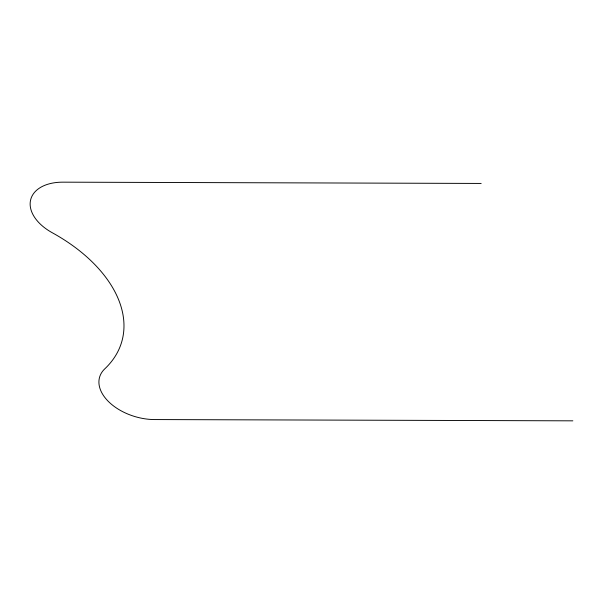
<?xml version="1.0" encoding="UTF-8"?>
<svg xmlns="http://www.w3.org/2000/svg" width="603" height="603" viewBox="0 0 603 603"><rect width="100%" height="100%" fill="white"/><g stroke="black" fill="none" stroke-linecap="round" stroke-linejoin="round"><path stroke-width="0.9" d="M481.164 183.44L62.878 182.166A45.331 27.911 16.4 0 0 30.519 200.369A45.331 27.911 16.4 0 0 52.257 232.735A146.989 90.495 16.4 0 1 104.816 368.817A45.331 27.911 16.4 0 0 108.05 401.123A45.331 27.911 16.4 0 0 154.564 419.56L572.85 420.834"/></g></svg>
